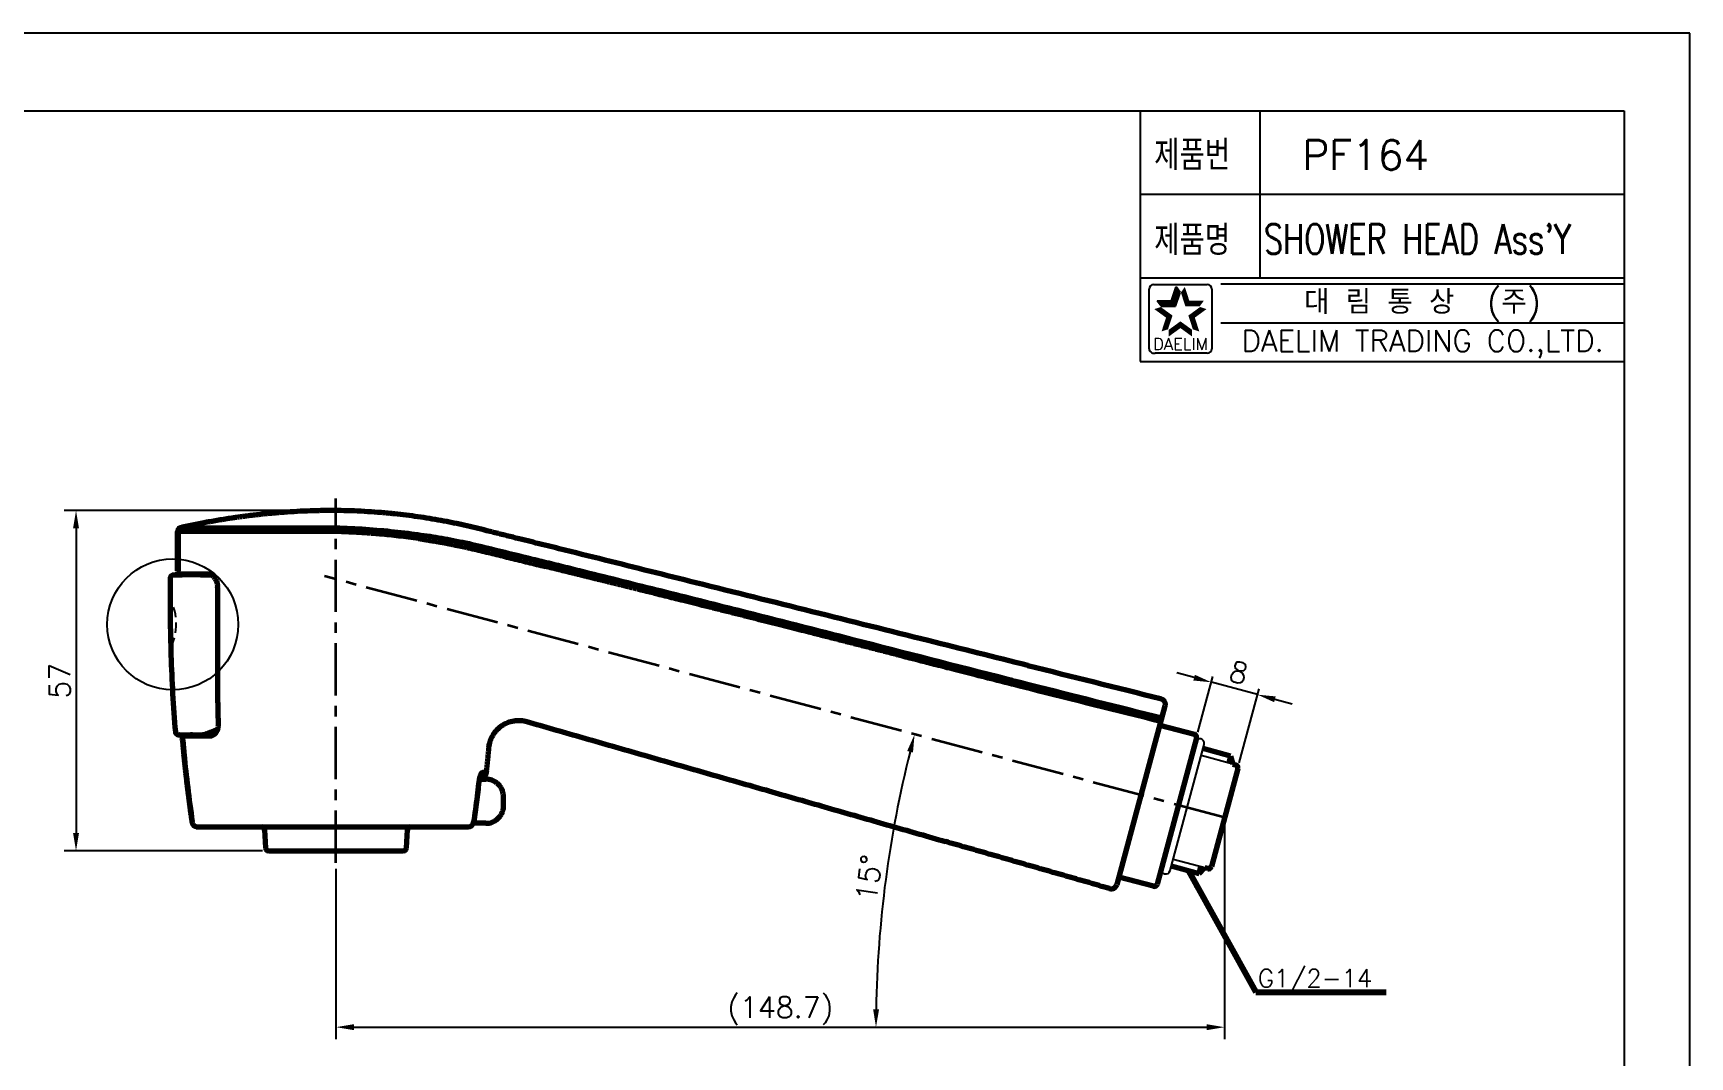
# Model space of a CAD drawing. Extents: x 20019 to 20439, y -1659 to -1362.
# Drawn here: x 20161.5 to 20438.9, y -1533.3 to -1361.9 of the extents above; entities that cross this region are included whole.
import ezdxf
from ezdxf.enums import TextEntityAlignment as Align

# ---------------------------------------------------------------- set-up
doc = ezdxf.new("R2010")
doc.units = 0
doc.header["$LTSCALE"] = 7
doc.header["$MEASUREMENT"] = 0
doc.linetypes.add('CENTER', pattern=[2, 1.25, -0.25, 0.25, -0.25])
doc.linetypes.add('HIDDEN', pattern=[0.375, 0.25, -0.125])
doc.layers.get('0').update_dxf_attribs({"color": 2, "linetype": 'CONTINUOUS'})
doc.layers.add('1', color=7, linetype='CONTINUOUS', true_color=0xffffff)
for name, color, linetype in [('D', 2, 'CONTINUOUS'), ('DIM', 2, 'CONTINUOUS'), ('DWG', 7, 'CONTINUOUS'), ('TXT', 4, 'CONTINUOUS')]:
    doc.layers.add(name, color=color, linetype=linetype)
doc.styles.add('GHS', font='romans', dxfattribs={"bigfont": 'ghs'})
doc.styles.add('ROMANS', font='romans')
doc.dimstyles.new('STANDARD$7', dxfattribs={"dimtxt": 3.5, "dimasz": 3, "dimexe": 1, "dimexo": 1, "dimgap": 1, "dimtad": 1, "dimdec": 4, "dimzin": 0, "dimdsep": 46, "dimtxsty": 'GHS', "dimcen": 1, "dimclrd": 256, "dimclre": 256, "dimclrt": 2, "dimadec": 4, "dimazin": 0, "dimtfac": 1, "dimtdec": 4, "dimtmove": 2, "dimatfit": 2, "dimfxl": 1, "dimtolj": 1, "dimtzin": 0, "dimlwd": -1, "dimlwe": -1, "dimarcsym": 0})

# ---------------------------------------------------------------- blocks, each defined once
blk = doc.blocks.new('BORDER')
for p, q in [((1, 1), (0, 1)), ((1, 0), (1, 1))]:
    blk.add_line(p, q)

msp = doc.modelspace()

# ---------------------------------------------------------------- linework, layer by layer
at = {"color": 7}
for p, q in [((20346.85, -1374.88), (20346.85, -1416.88)), ((20366.85, -1374.88), (20366.85, -1402.88)), ((20346.85, -1388.88), (20427.85, -1388.88)), ((20346.85, -1402.88), (20427.85, -1402.88)), ((20346.85, -1416.88), (20427.85, -1416.88))]:
    msp.add_line(p, q, dxfattribs=at)
at = {"color": 2, "linetype": 'Continuous'}
for p, q in [((20348.33, -1414.75), (20348.33, -1404.75)), ((20349.08, -1404), (20358.08, -1404)), ((20358.83, -1404.75), (20358.83, -1414.75)), ((20360.35, -1403.88), (20427.85, -1403.88)), ((20360.35, -1410.38), (20427.85, -1410.38)), ((20358.08, -1415.5), (20349.33, -1415.5))]:
    msp.add_line(p, q, dxfattribs=at)
at = {"color": 2}
for p, q in [((20352.09, -1406.7), (20352.84, -1404.39)), ((20352.76, -1407.61), (20353.51, -1405.31)), ((20353.51, -1405.31), (20352.84, -1404.39)), ((20349.67, -1406.7), (20352.09, -1406.7)), ((20350.33, -1407.61), (20349.67, -1406.7)), ((20350.33, -1407.61), (20352.76, -1407.61))]:
    msp.add_line(p, q, dxfattribs=at)
at = {"color": 2, "linetype": 'Continuous'}
for centre, radius, start, end in [((20349.08, -1404.75), 0.75, 90, 180), ((20358.08, -1404.75), 0.75, 0, 90), ((20349.2, -1414.62), 0.884, 188.1301, 278.1301), ((20358.08, -1414.75), 0.75, 270, 0)]:
    msp.add_arc(centre, radius, start, end, dxfattribs=at)
at = {"color": 2}
for points in [[(20352.09, -1406.7), (20352.76, -1407.61), (20352.84, -1404.39), (20353.51, -1405.31)], [(20354.32, -1404.39), (20353.65, -1405.31), (20355.07, -1406.7), (20354.4, -1407.61)], [(20351.17, -1409.53), (20352.25, -1409.18), (20349.21, -1408.1), (20350.29, -1407.75)], [(20349.67, -1406.7), (20350.33, -1407.61), (20352.09, -1406.7), (20352.76, -1407.61)], [(20355.07, -1406.7), (20354.4, -1407.61), (20357.49, -1406.7), (20356.83, -1407.61)], [(20357.95, -1408.1), (20356.87, -1407.75), (20355.99, -1409.53), (20354.91, -1409.18)], [(20350.42, -1411.84), (20351.5, -1411.49), (20351.17, -1409.53), (20352.25, -1409.18)], [(20353.58, -1411.28), (20353.58, -1410.15), (20351.62, -1412.7), (20351.62, -1411.57)], [(20355.54, -1412.7), (20355.54, -1411.57), (20353.58, -1411.28), (20353.58, -1410.15)], [(20355.99, -1409.53), (20354.91, -1409.18), (20356.74, -1411.84), (20355.66, -1411.49)]]:
    msp.add_solid(points, dxfattribs=at)
at = {"layer": '1', "color": 1, "linetype": 'CENTER', "lineweight": 35}
for p, q in [((20212.23, -1500.82), (20212.23, -1439.84)), ((20360.97, -1493.25), (20210.3, -1452.83))]:
    msp.add_line(p, q, dxfattribs=at)
at = {"layer": '1', "color": 7, "linetype": 'Continuous', "lineweight": 70}
for p, q in [((20189.58, -1452.58), (20190.87, -1452.58)), ((20190.87, -1452.59), (20190.87, -1452.58)), ((20350.11, -1477.76), (20355.91, -1479.31)), ((20356.26, -1479.92), (20349.69, -1504.41)), ((20361.98, -1482.96), (20357.34, -1481.71)), ((20361.98, -1482.96), (20361.67, -1484.12)), ((20361.98, -1482.96), (20362.34, -1484.3)), ((20363.17, -1485.04), (20358.77, -1501.46)), ((20362.34, -1484.3), (20362.82, -1484.43)), ((20236.27, -1486.82), (20237.34, -1486.82)), ((20240.28, -1491.22), (20240.28, -1489.82)), ((20237.34, -1494.22), (20235.25, -1494.22)), ((20189.49, -1494.82), (20189.98, -1494.82)), ((20200.26, -1495.29), (20200.42, -1498.34)), ((20224.05, -1498.34), (20224.21, -1495.29)), ((20200.92, -1498.82), (20223.55, -1498.82)), ((20356.69, -1502.66), (20352.05, -1501.42)), ((20356.69, -1502.66), (20357, -1501.5)), ((20356.69, -1502.66), (20357.67, -1501.68)), ((20358.16, -1501.81), (20357.67, -1501.68)), ((20349.08, -1504.76), (20343.29, -1503.21))]:
    msp.add_line(p, q, dxfattribs=at)
at = {"layer": '1', "color": 3, "linetype": 'Continuous', "lineweight": 35}
for p, q in [((20191.83, -1479.32), (20190.23, -1479.32)), ((20192.19, -1478.82), (20191.51, -1478.82))]:
    msp.add_line(p, q, dxfattribs=at)
at = {"layer": '1', "color": 7, "linetype": 'Continuous', "lineweight": 70}
for centre, radius, start, end in [((20186.23, -1451.92), 0.5, 180.0001, 270), ((20190.73, -1479.32), 0.5, 180, 217.7199), ((20355.78, -1479.79), 0.5, 344.9814, 74.9814), ((20362.69, -1484.91), 0.5, 344.9834, 74.9834), ((20234.34, -1493.82), 1, 270, 351.8007), ((20199.76, -1495.32), 0.5, 3, 90), ((20224.71, -1495.32), 0.5, 90, 177), ((20200.92, -1498.32), 0.5, 183, 270), ((20223.55, -1498.32), 0.5, 270, 357), ((20358.28, -1501.33), 0.5, 254.9794, 344.9795), ((20349.21, -1504.28), 0.5, 254.9814, 344.9814)]:
    msp.add_arc(centre, radius, start, end, dxfattribs=at)
at = {"layer": '1', "color": 3, "linetype": 'Continuous', "lineweight": 35}
msp.add_ellipse((20192.9, -1454.57), major_axis=(0.5, 0.008), ratio=0.016766, start_param=2.409149, end_param=3.162213, dxfattribs=at)
at = {"layer": '1', "color": 7, "linetype": 'Continuous', "lineweight": 70}
for centre, major_axis, ratio, start_param, end_param in [((20235.76, -1485.62), (0, -1), 0.972689, 0.750879, 1.461698), ((20235.2, -1487.12), (0.994, -0.114), 0.024145, 5.988174, 6.29185), ((20237.34, -1489.82), (0, -3), 0.978148, 2.468163, 3.141593), ((20234.34, -1493.82), (0, 1), 0.955239, 3.141593, 4.566727), ((20234.34, -1493.82), (0.99, -0.143), 0.0303, 5.985994, 6.282154), ((20237.34, -1491.22), (0, -3), 0.978148, 0, 0.72318)]:
    msp.add_ellipse(centre, major_axis=major_axis, ratio=ratio, start_param=start_param, end_param=end_param, dxfattribs=at)
for points, knots in [([(20222.03, -1442.39), (20221.84, -1442.37), (20221.65, -1442.35), (20221.28, -1442.31), (20221.09, -1442.3), (20220.53, -1442.24), (20220.16, -1442.21), (20219.04, -1442.12), (20218.29, -1442.07), (20216.79, -1441.98), (20216.04, -1441.94), (20214.54, -1441.88), (20213.79, -1441.86), (20212.3, -1441.84), (20211.55, -1441.84), (20210.42, -1441.84), (20210.05, -1441.85), (20209.3, -1441.86), (20208.92, -1441.87), (20207.8, -1441.9), (20207.05, -1441.93), (20205.55, -1442), (20204.8, -1442.05), (20203.68, -1442.13), (20203.3, -1442.16), (20202.55, -1442.21), (20202.18, -1442.25), (20201.43, -1442.31), (20201.06, -1442.35), (20200.31, -1442.42), (20199.93, -1442.46), (20199.19, -1442.54), (20198.81, -1442.58), (20198.07, -1442.67), (20197.7, -1442.71), (20197.14, -1442.78), (20196.95, -1442.81), (20196.58, -1442.86), (20196.39, -1442.88), (20196.02, -1442.93), (20195.83, -1442.96), (20195.46, -1443.01), (20195.27, -1443.04), (20194.72, -1443.12), (20194.35, -1443.18), (20193.6, -1443.29), (20193.23, -1443.35), (20192.49, -1443.47), (20192.12, -1443.54), (20191.38, -1443.67), (20191.01, -1443.73), (20189.9, -1443.94), (20189.16, -1444.08), (20187.69, -1444.38), (20186.96, -1444.54), (20186.22, -1444.71)], [0, 0, 0, 0, 0.015625, 0.015625, 0.03125, 0.03125, 0.0625, 0.0625, 0.125, 0.125, 0.1875, 0.1875, 0.25, 0.25, 0.3125, 0.3125, 0.34375, 0.34375, 0.375, 0.375, 0.4375, 0.4375, 0.5, 0.5, 0.53125, 0.53125, 0.5625, 0.5625, 0.59375, 0.59375, 0.625, 0.625, 0.65625, 0.65625, 0.6875, 0.6875, 0.703125, 0.703125, 0.71875, 0.71875, 0.734375, 0.734375, 0.75, 0.75, 0.78125, 0.78125, 0.8125, 0.8125, 0.84375, 0.84375, 0.875, 0.875, 0.9375, 0.9375, 1, 1, 1, 1]), ([(20186.22, -1444.71), (20186.19, -1444.71), (20186.15, -1444.72), (20186.09, -1444.75), (20186.06, -1444.77), (20186, -1444.8), (20185.97, -1444.83), (20185.92, -1444.87), (20185.89, -1444.9), (20185.86, -1444.94), (20185.85, -1444.95), (20185.83, -1444.98), (20185.82, -1445), (20185.8, -1445.03), (20185.8, -1445.05), (20185.78, -1445.08), (20185.78, -1445.09), (20185.76, -1445.14), (20185.75, -1445.18), (20185.74, -1445.23), (20185.74, -1445.25), (20185.73, -1445.28), (20185.73, -1445.3), (20185.73, -1445.32)], [0, 0, 0, 0, 0.125, 0.125, 0.25, 0.25, 0.375, 0.375, 0.5, 0.5, 0.5625, 0.5625, 0.625, 0.625, 0.6875, 0.6875, 0.75, 0.75, 0.875, 0.875, 0.9375, 0.9375, 1, 1, 1, 1]), ([(20186.22, -1444.71), (20186.22, -1444.71), (20186.55, -1444.71), (20187.51, -1444.71), (20189.4, -1444.71), (20191.27, -1444.71), (20195.94, -1444.71), (20198.74, -1444.7), (20203.35, -1444.71), (20204.94, -1444.71), (20208.21, -1444.71), (20209.88, -1444.7), (20214.9, -1444.79), (20218.26, -1445), (20222.94, -1445.48), (20224.45, -1445.66), (20226.58, -1445.96), (20227.26, -1446.05), (20228.59, -1446.26), (20229.24, -1446.37), (20230.53, -1446.6), (20231.19, -1446.71), (20232.54, -1446.98), (20233.22, -1447.12), (20235.32, -1447.56), (20236.76, -1447.91), (20240.2, -1448.75), (20243.25, -1449.5), (20247.43, -1450.52), (20250.6, -1451.3), (20252.74, -1451.83), (20255.95, -1452.64), (20258.11, -1453.16), (20262.4, -1454.24), (20264.55, -1454.78), (20268.85, -1455.84), (20271, -1456.38), (20277.45, -1458), (20281.74, -1459.09), (20290.33, -1461.27), (20294.62, -1462.36), (20307.49, -1465.67), (20316.07, -1467.89), (20325.35, -1470.24), (20326.03, -1470.42), (20326.72, -1470.59), (20327.26, -1470.73), (20327.81, -1470.87), (20328.35, -1471.01), (20335.71, -1472.87), (20343.07, -1474.72), (20350.44, -1476.56)], [0, 0, 0, 0, 0.027107, 0.054215, 0.054215, 0.108431, 0.108431, 0.162646, 0.162646, 0.189754, 0.189754, 0.216861, 0.216861, 0.271077, 0.271077, 0.298184, 0.298184, 0.311738, 0.311738, 0.325292, 0.325292, 0.338846, 0.338846, 0.3524, 0.3524, 0.379507, 0.379507, 0.415856, 0.433723, 0.451589, 0.469456, 0.469456, 0.505189, 0.505189, 0.540923, 0.540923, 0.576656, 0.576656, 0.648123, 0.648123, 0.719589, 0.719589, 0.862523, 0.862523, 0.87395, 0.87395, 0.87395, 0.883011, 0.883011, 0.883011, 1.005458, 1.005458, 1.005458, 1.005458]), ([(20237.48, -1445.21), (20236.2, -1444.89), (20234.93, -1444.58), (20233.33, -1444.22), (20233.01, -1444.15), (20232.37, -1444.01), (20232.05, -1443.95), (20231.09, -1443.75), (20230.45, -1443.63), (20229.16, -1443.39), (20228.52, -1443.28), (20227.23, -1443.07), (20226.58, -1442.97), (20224.63, -1442.69), (20223.33, -1442.53), (20222.03, -1442.39)], [0, 0, 0, 0, 0.25, 0.25, 0.3125, 0.3125, 0.375, 0.375, 0.5, 0.5, 0.625, 0.625, 0.75, 0.75, 1, 1, 1, 1]), ([(20226.05, -1446.54), (20225.49, -1446.46), (20224.93, -1446.38), (20223.83, -1446.24), (20223.29, -1446.17), (20222.22, -1446.04), (20221.69, -1445.98), (20220.67, -1445.88), (20220.17, -1445.83), (20219.68, -1445.78), (20219.68, -1445.78), (20219.68, -1445.78), (20219.68, -1445.78), (20219.67, -1445.78), (20219.67, -1445.78), (20219.66, -1445.78), (20219.65, -1445.78), (20219.61, -1445.78), (20219.55, -1445.77), (20219.42, -1445.76), (20219.17, -1445.74), (20218.95, -1445.72), (20218.51, -1445.68), (20218.22, -1445.66), (20217.34, -1445.6), (20216.76, -1445.56), (20215.6, -1445.49), (20215.03, -1445.46), (20213.89, -1445.41), (20213.32, -1445.39), (20212.76, -1445.37), (20212.76, -1445.37), (20212.76, -1445.37), (20212.76, -1445.37), (20212.75, -1445.37), (20212.73, -1445.37), (20212.7, -1445.37), (20212.64, -1445.36), (20212.51, -1445.36), (20212.4, -1445.36), (20212.26, -1445.35), (20212.18, -1445.35), (20212.04, -1445.35), (20211.97, -1445.35), (20211.6, -1445.34), (20211.31, -1445.33), (20210.43, -1445.32), (20209.85, -1445.32), (20209.26, -1445.32), (20209.26, -1445.32), (20209.25, -1445.32), (20209.25, -1445.32), (20209.24, -1445.32), (20209.23, -1445.32), (20209.2, -1445.32), (20209.13, -1445.32), (20209.01, -1445.32), (20208.76, -1445.32), (20208.26, -1445.32), (20207.83, -1445.32), (20206.96, -1445.32), (20206.38, -1445.32), (20205.8, -1445.32), (20205.8, -1445.32), (20205.8, -1445.32), (20205.8, -1445.32), (20205.8, -1445.32), (20205.8, -1445.32), (20205.8, -1445.32), (20205.8, -1445.32), (20205.8, -1445.32), (20205.8, -1445.32), (20205.8, -1445.32), (20205.8, -1445.32), (20205.8, -1445.32), (20205.79, -1445.32), (20205.78, -1445.32), (20205.76, -1445.32), (20205.73, -1445.32), (20205.69, -1445.32), (20205.57, -1445.32), (20205.45, -1445.32), (20205.16, -1445.32), (20204.98, -1445.32), (20204.55, -1445.32), (20204.31, -1445.32), (20203.76, -1445.32), (20203.45, -1445.32), (20202.78, -1445.32), (20202.41, -1445.32), (20201.61, -1445.32), (20201.19, -1445.32), (20200.28, -1445.32), (20199.8, -1445.32), (20199.29, -1445.32), (20199.29, -1445.32), (20199.29, -1445.32), (20199.29, -1445.32), (20199.29, -1445.32), (20199.29, -1445.32), (20199.29, -1445.32), (20199.29, -1445.32), (20199.29, -1445.32), (20199.28, -1445.32), (20199.27, -1445.32), (20199.24, -1445.32), (20199.21, -1445.32), (20199.1, -1445.32), (20199, -1445.32), (20198.73, -1445.32), (20198.56, -1445.32), (20198.17, -1445.32), (20197.94, -1445.32), (20197.43, -1445.32), (20197.14, -1445.32), (20196.52, -1445.32), (20196.19, -1445.32), (20195.47, -1445.32), (20195.08, -1445.32), (20194.28, -1445.32), (20193.86, -1445.32), (20193.22, -1445.32), (20193, -1445.32), (20192.56, -1445.32), (20192.34, -1445.32), (20191.89, -1445.32), (20191.67, -1445.32), (20191.22, -1445.32), (20191, -1445.32), (20190.56, -1445.32), (20190.34, -1445.32), (20189.9, -1445.32), (20189.69, -1445.32), (20189.26, -1445.32), (20189.06, -1445.32), (20188.65, -1445.32), (20188.46, -1445.32), (20188.08, -1445.32), (20187.9, -1445.32), (20187.55, -1445.32), (20187.39, -1445.32), (20187.08, -1445.32), (20186.93, -1445.32), (20186.66, -1445.32), (20186.54, -1445.32), (20186.32, -1445.32), (20186.22, -1445.32), (20186.04, -1445.32), (20185.97, -1445.32), (20185.85, -1445.32), (20185.81, -1445.32), (20185.75, -1445.32), (20185.73, -1445.32), (20185.73, -1445.32)], [0, 0, 0, 0, 0.049995, 0.049995, 0.099989, 0.099989, 0.149984, 0.149984, 0.199979, 0.199979, 0.200003, 0.200003, 0.200027, 0.200076, 0.200174, 0.200369, 0.20076, 0.201541, 0.203103, 0.206228, 0.212477, 0.224976, 0.224976, 0.249973, 0.249973, 0.299968, 0.299968, 0.349963, 0.349963, 0.399957, 0.399957, 0.400055, 0.400055, 0.400153, 0.400348, 0.400738, 0.40152, 0.403082, 0.406207, 0.412456, 0.412456, 0.418705, 0.418705, 0.424955, 0.424955, 0.449952, 0.449952, 0.499947, 0.499947, 0.500044, 0.500044, 0.500142, 0.500337, 0.500728, 0.501509, 0.503071, 0.506196, 0.512445, 0.524944, 0.549941, 0.549941, 0.599936, 0.599936, 0.599939, 0.599939, 0.599942, 0.599942, 0.599954, 0.599979, 0.600027, 0.600125, 0.60032, 0.600711, 0.601492, 0.603054, 0.606179, 0.612428, 0.624927, 0.624927, 0.649924, 0.649924, 0.699919, 0.699919, 0.749914, 0.749914, 0.799908, 0.799908, 0.849903, 0.849903, 0.899898, 0.899898, 0.949892, 0.949892, 0.999887, 0.999887, 0.99989, 0.99989, 0.999893, 0.999896, 0.999899, 0.999902, 0.999902, 0.999902, 0.999904, 0.999905, 0.999905, 0.999908, 0.999908, 0.999915, 0.999915, 0.999921, 0.999921, 0.999927, 0.999927, 0.999933, 0.999933, 0.999939, 0.999939, 0.999945, 0.999945, 0.999951, 0.999951, 0.999954, 0.999954, 0.999957, 0.999957, 0.99996, 0.99996, 0.999963, 0.999963, 0.999966, 0.999966, 0.999969, 0.999969, 0.999973, 0.999973, 0.999976, 0.999976, 0.999979, 0.999979, 0.999982, 0.999982, 0.999985, 0.999985, 0.999988, 0.999988, 0.999991, 0.999991, 0.999994, 0.999994, 0.999997, 0.999997, 1, 1, 1, 1]), ([(20185.8, -1445.32), (20185.8, -1446.23), (20185.8, -1448.25), (20185.8, -1450.45), (20185.8, -1451.74), (20185.8, -1451.92)], [0, 0, 0, 0, 0.413516, 0.919919, 1, 1, 1, 1]), ([(20226.05, -1446.54), (20226.48, -1446.6), (20227.02, -1446.68), (20227.54, -1446.77), (20227.75, -1446.8), (20227.85, -1446.82), (20228.16, -1446.87), (20228.57, -1446.93), (20229.07, -1447.02), (20229.37, -1447.07), (20229.57, -1447.11), (20229.67, -1447.13), (20230.17, -1447.22), (20230.77, -1447.33), (20231.38, -1447.44), (20231.79, -1447.52), (20231.99, -1447.57), (20232.61, -1447.69), (20233.04, -1447.78), (20233.57, -1447.89), (20233.67, -1447.91), (20233.89, -1447.96), (20234.21, -1448.03), (20234.97, -1448.2), (20236.06, -1448.46), (20236.95, -1448.67), (20237.85, -1448.89), (20238.31, -1449), (20239.68, -1449.33), (20240.6, -1449.56), (20242.48, -1450.02), (20243.43, -1450.26), (20245.35, -1450.73), (20246.32, -1450.96), (20247.29, -1451.2)], [0, 0, 0, 0, 0.0625, 0.078125, 0.078125, 0.09375, 0.09375, 0.125, 0.15625, 0.171875, 0.171875, 0.1875, 0.1875, 0.25, 0.28125, 0.28125, 0.3125, 0.3125, 0.375, 0.375, 0.390625, 0.390625, 0.40625, 0.4375, 0.5, 0.5625, 0.5625, 0.625, 0.625, 0.75, 0.75, 0.875, 0.875, 1, 1, 1, 1]), ([(20241.93, -1446.32), (20241.19, -1446.14), (20240.45, -1445.95), (20239.33, -1445.68), (20238.96, -1445.58), (20238.22, -1445.4), (20237.85, -1445.31), (20237.48, -1445.21)], [0, 0, 0, 0, 0.5, 0.5, 0.75, 0.75, 1, 1, 1, 1]), ([(20272.49, -1453.93), (20267.4, -1452.67), (20262.3, -1451.4), (20254.67, -1449.49), (20252.12, -1448.86), (20248.3, -1447.91), (20247.03, -1447.59), (20245.12, -1447.12), (20244.48, -1446.96), (20243.21, -1446.64), (20242.57, -1446.48), (20241.93, -1446.32)], [0, 0, 0, 0, 0.5, 0.5, 0.75, 0.75, 0.875, 0.875, 0.9375, 0.9375, 1, 1, 1, 1]), ([(20184.98, -1452.66), (20184.94, -1452.66), (20184.91, -1452.66), (20184.86, -1452.67), (20184.85, -1452.68), (20184.82, -1452.69), (20184.8, -1452.69), (20184.76, -1452.71), (20184.73, -1452.73), (20184.69, -1452.75), (20184.68, -1452.76), (20184.65, -1452.79), (20184.64, -1452.8), (20184.61, -1452.83), (20184.58, -1452.86), (20184.56, -1452.9), (20184.55, -1452.91), (20184.53, -1452.94), (20184.52, -1452.97), (20184.51, -1453), (20184.5, -1453.03), (20184.5, -1453.05), (20184.49, -1453.09), (20184.48, -1453.13), (20184.48, -1453.16)], [0, 0, 0, 0, 0.125, 0.125, 0.1875, 0.1875, 0.25, 0.25, 0.375, 0.375, 0.4375, 0.4375, 0.5, 0.5, 0.625, 0.625, 0.6875, 0.6875, 0.75, 0.8125, 0.8125, 0.875, 0.875, 1, 1, 1, 1]), ([(20186.23, -1452.42), (20186.23, -1452.42), (20186.26, -1452.42), (20186.36, -1452.42), (20186.5, -1452.42), (20186.74, -1452.42), (20186.96, -1452.42), (20187.04, -1452.42), (20187.21, -1452.42), (20187.3, -1452.42), (20187.44, -1452.42), (20187.49, -1452.42), (20187.59, -1452.42), (20187.75, -1452.42), (20187.92, -1452.42), (20188.28, -1452.42), (20188.54, -1452.42), (20188.96, -1452.42), (20189.11, -1452.42), (20189.34, -1452.42), (20189.41, -1452.42), (20189.57, -1452.42), (20189.65, -1452.42), (20190.06, -1452.42), (20190.41, -1452.42), (20190.78, -1452.42)], [0, 0, 0, 0, 0.125234, 0.125234, 0.2502, 0.375167, 0.375167, 0.43765, 0.43765, 0.500133, 0.500133, 0.531375, 0.531375, 0.562617, 0.6251, 0.6251, 0.750067, 0.750067, 0.81255, 0.81255, 0.843792, 0.843792, 0.875033, 0.875033, 1, 1, 1, 1]), ([(20189.58, -1452.6), (20189.58, -1452.6), (20189.58, -1452.6), (20189.58, -1452.6), (20189.58, -1452.6), (20189.58, -1452.6), (20189.58, -1452.6), (20189.59, -1452.6), (20189.59, -1452.6), (20189.59, -1452.6), (20189.59, -1452.6), (20189.59, -1452.6), (20189.59, -1452.6), (20189.59, -1452.6), (20189.59, -1452.6), (20189.59, -1452.6), (20189.59, -1452.6), (20189.59, -1452.6), (20189.6, -1452.6), (20189.6, -1452.6), (20189.6, -1452.6), (20189.6, -1452.6), (20189.6, -1452.6), (20189.6, -1452.6), (20189.61, -1452.6), (20189.61, -1452.6), (20189.61, -1452.6), (20189.61, -1452.6), (20189.61, -1452.6), (20189.62, -1452.6), (20189.62, -1452.6), (20189.62, -1452.6), (20189.62, -1452.6), (20189.63, -1452.6), (20189.63, -1452.6), (20189.63, -1452.6), (20189.64, -1452.6), (20189.64, -1452.6), (20189.64, -1452.6), (20189.65, -1452.6), (20189.65, -1452.6), (20189.65, -1452.6), (20189.66, -1452.6), (20189.66, -1452.6), (20189.66, -1452.6), (20189.67, -1452.6), (20189.67, -1452.6), (20189.68, -1452.6), (20189.68, -1452.6), (20189.69, -1452.6), (20189.69, -1452.6), (20189.7, -1452.6), (20189.7, -1452.6), (20189.71, -1452.6), (20189.71, -1452.6), (20189.72, -1452.6), (20189.72, -1452.6), (20189.73, -1452.6), (20189.73, -1452.6), (20189.74, -1452.6), (20189.74, -1452.6), (20189.75, -1452.6), (20189.76, -1452.6), (20189.76, -1452.6), (20189.77, -1452.6), (20189.78, -1452.6), (20189.78, -1452.6), (20189.79, -1452.6), (20189.8, -1452.6), (20189.8, -1452.6), (20189.81, -1452.6), (20189.82, -1452.6), (20189.83, -1452.6), (20189.83, -1452.6), (20189.84, -1452.6), (20189.85, -1452.6), (20189.86, -1452.6), (20189.87, -1452.6), (20189.88, -1452.6), (20189.88, -1452.6), (20189.89, -1452.6), (20189.9, -1452.6), (20189.91, -1452.6), (20189.92, -1452.6), (20189.93, -1452.6), (20189.94, -1452.6), (20189.95, -1452.6), (20189.96, -1452.6), (20189.97, -1452.6), (20189.98, -1452.6), (20189.99, -1452.6), (20190, -1452.6), (20190.01, -1452.6), (20190.02, -1452.6), (20190.03, -1452.6), (20190.04, -1452.6), (20190.06, -1452.6), (20190.07, -1452.6), (20190.08, -1452.6), (20190.09, -1452.6), (20190.1, -1452.6), (20190.11, -1452.6), (20190.13, -1452.6), (20190.14, -1452.6), (20190.15, -1452.6), (20190.16, -1452.6), (20190.18, -1452.6), (20190.19, -1452.6), (20190.2, -1452.6), (20190.22, -1452.6), (20190.23, -1452.6), (20190.24, -1452.6), (20190.26, -1452.6), (20190.27, -1452.6), (20190.29, -1452.6), (20190.3, -1452.6), (20190.31, -1452.6), (20190.33, -1452.6), (20190.34, -1452.6), (20190.36, -1452.6), (20190.37, -1452.6), (20190.39, -1452.6), (20190.4, -1452.6), (20190.42, -1452.6), (20190.44, -1452.6), (20190.45, -1452.6), (20190.47, -1452.6), (20190.48, -1452.6), (20190.5, -1452.6), (20190.52, -1452.6), (20190.53, -1452.6), (20190.55, -1452.6), (20190.57, -1452.6), (20190.58, -1452.59), (20190.6, -1452.59), (20190.62, -1452.59), (20190.64, -1452.59), (20190.65, -1452.59), (20190.67, -1452.59), (20190.69, -1452.59), (20190.71, -1452.59), (20190.73, -1452.59), (20190.75, -1452.59), (20190.76, -1452.59), (20190.78, -1452.59), (20190.8, -1452.59), (20190.82, -1452.59), (20190.84, -1452.59), (20190.86, -1452.59), (20190.88, -1452.59), (20190.9, -1452.59), (20190.92, -1452.59), (20190.94, -1452.59), (20190.96, -1452.59), (20190.98, -1452.59), (20191, -1452.59), (20191.02, -1452.59), (20191.04, -1452.58), (20191.06, -1452.58), (20191.08, -1452.58), (20191.1, -1452.58), (20191.12, -1452.58), (20191.14, -1452.58), (20191.17, -1452.58), (20191.19, -1452.58), (20191.21, -1452.58), (20191.23, -1452.58), (20191.25, -1452.58), (20191.27, -1452.58), (20191.29, -1452.58), (20191.3, -1452.58), (20191.3, -1452.58)], [0, 0, 0, 0, 0.004138, 0.008298, 0.01248, 0.016683, 0.020907, 0.025153, 0.029421, 0.03371, 0.03802, 0.042353, 0.046706, 0.051081, 0.055478, 0.059897, 0.064336, 0.068798, 0.073281, 0.077785, 0.082312, 0.086859, 0.091429, 0.09602, 0.100632, 0.105266, 0.109922, 0.1146, 0.119298, 0.124019, 0.128761, 0.133525, 0.138311, 0.143118, 0.147947, 0.152797, 0.157669, 0.162563, 0.167478, 0.172415, 0.177374, 0.182354, 0.187356, 0.19238, 0.197425, 0.202492, 0.207581, 0.212691, 0.217823, 0.222977, 0.228152, 0.23335, 0.238568, 0.243809, 0.249071, 0.254355, 0.259661, 0.264988, 0.270337, 0.275708, 0.281101, 0.286515, 0.291951, 0.297409, 0.302888, 0.308389, 0.313912, 0.319457, 0.325023, 0.330612, 0.336221, 0.341853, 0.347506, 0.353182, 0.358879, 0.364597, 0.370338, 0.3761, 0.381884, 0.38769, 0.393517, 0.399366, 0.405237, 0.41113, 0.417045, 0.422981, 0.428939, 0.434919, 0.440921, 0.446944, 0.45299, 0.459057, 0.465146, 0.471256, 0.477389, 0.483543, 0.489719, 0.495917, 0.502137, 0.508378, 0.514642, 0.520927, 0.527234, 0.533562, 0.539913, 0.546285, 0.552679, 0.559095, 0.565533, 0.571993, 0.578474, 0.584978, 0.591503, 0.59805, 0.604618, 0.611209, 0.617822, 0.624456, 0.631112, 0.63779, 0.64449, 0.651211, 0.657955, 0.66472, 0.671507, 0.678316, 0.685147, 0.692, 0.698874, 0.705771, 0.712689, 0.719629, 0.726591, 0.733575, 0.74058, 0.747608, 0.754657, 0.761729, 0.768822, 0.775937, 0.783073, 0.790232, 0.797413, 0.804615, 0.811839, 0.819086, 0.826354, 0.833644, 0.840955, 0.848289, 0.855645, 0.863022, 0.870421, 0.877842, 0.885285, 0.89275, 0.900237, 0.907746, 0.915276, 0.922829, 0.930403, 0.937999, 0.945618, 0.953258, 0.960919, 0.968603, 0.976309, 0.984036, 0.991786, 0.999557, 1, 1, 1, 1]), ([(20189.58, -1452.59), (20189.65, -1452.59), (20189.79, -1452.59), (20189.99, -1452.59), (20190.12, -1452.59), (20190.21, -1452.59), (20190.25, -1452.59), (20190.31, -1452.59), (20190.34, -1452.59), (20190.37, -1452.59)], [0, 0, 0, 0, 0.25, 0.5, 0.75, 0.75, 0.875, 0.875, 1, 1, 1, 1]), ([(20190.37, -1452.59), (20190.41, -1452.59), (20190.48, -1452.59), (20190.55, -1452.59), (20190.59, -1452.59), (20190.61, -1452.59), (20190.64, -1452.59), (20190.65, -1452.59), (20190.69, -1452.59), (20190.74, -1452.59), (20190.78, -1452.59), (20190.8, -1452.59), (20190.81, -1452.59), (20190.82, -1452.59), (20190.83, -1452.59), (20190.85, -1452.59), (20190.85, -1452.59), (20190.87, -1452.59), (20190.87, -1452.59), (20190.87, -1452.59)], [0, 0, 0, 0, 0.125, 0.25, 0.25, 0.3125, 0.3125, 0.375, 0.375, 0.5, 0.625, 0.625, 0.6875, 0.6875, 0.75, 0.75, 0.875, 0.875, 1, 1, 1, 1]), ([(20190.79, -1452.43), (20190.83, -1452.42), (20190.95, -1452.43), (20191.18, -1452.5), (20191.46, -1452.66), (20191.73, -1452.9), (20191.96, -1453.18), (20192.14, -1453.49), (20192.28, -1453.83), (20192.37, -1454.19), (20192.41, -1454.45), (20192.4, -1454.58), (20192.4, -1454.58)], [0, 0, 0, 0, 0.085294, 0.220453, 0.363239, 0.499736, 0.614355, 0.72056, 0.816146, 0.905759, 0.999685, 1, 1, 1, 1]), ([(20350.28, -1477.15), (20342.97, -1475.33), (20335.66, -1473.5), (20328.36, -1471.66), (20327.72, -1471.49), (20327.09, -1471.33), (20326.45, -1471.17), (20325.46, -1470.92), (20323.09, -1470.32), (20319.52, -1469.41), (20315.93, -1468.5), (20312.9, -1467.72), (20310.42, -1467.08), (20308.49, -1466.59), (20307.12, -1466.24), (20305.68, -1465.86), (20303.98, -1465.43), (20301.85, -1464.88), (20299.74, -1464.34), (20297.64, -1463.8), (20295.55, -1463.27), (20293.47, -1462.74), (20291.55, -1462.25), (20289.76, -1461.79), (20288.07, -1461.36), (20286.32, -1460.92), (20284.51, -1460.46), (20282.64, -1459.99), (20280.71, -1459.5), (20278.72, -1459), (20276.66, -1458.49), (20274.62, -1457.98), (20272.67, -1457.49), (20270.88, -1457.04), (20269.25, -1456.63), (20267.78, -1456.27), (20266.47, -1455.94), (20265.32, -1455.66), (20264.33, -1455.41), (20263.51, -1455.21), (20262.85, -1455.04), (20262.35, -1454.92), (20262.01, -1454.83), (20261.78, -1454.78), (20261.61, -1454.74), (20261.44, -1454.69), (20261.28, -1454.65), (20261.11, -1454.61), (20260.94, -1454.57), (20260.77, -1454.53), (20260.61, -1454.48), (20260.44, -1454.44), (20260.28, -1454.4), (20260.11, -1454.36), (20259.95, -1454.32), (20259.78, -1454.28), (20259.62, -1454.24), (20259.46, -1454.2), (20259.3, -1454.16), (20259.14, -1454.12), (20258.98, -1454.08), (20258.82, -1454.04), (20258.66, -1454), (20258.5, -1453.96), (20258.34, -1453.92), (20258.19, -1453.88), (20258.03, -1453.85), (20257.87, -1453.81), (20257.72, -1453.77), (20257.57, -1453.73), (20257.41, -1453.69), (20257.26, -1453.65), (20257.11, -1453.62), (20256.95, -1453.58), (20256.8, -1453.54), (20256.65, -1453.5), (20256.5, -1453.47), (20256.35, -1453.43), (20256.2, -1453.39), (20256.06, -1453.36), (20255.91, -1453.32), (20255.76, -1453.28), (20255.62, -1453.25), (20255.47, -1453.21), (20255.32, -1453.18), (20255.18, -1453.14), (20255.04, -1453.1), (20254.89, -1453.07), (20254.75, -1453.03), (20254.61, -1453), (20254.47, -1452.96), (20254.33, -1452.93), (20254.19, -1452.9), (20254.05, -1452.86), (20253.91, -1452.83), (20253.77, -1452.79), (20253.64, -1452.76), (20253.5, -1452.72), (20253.36, -1452.69), (20253.23, -1452.66), (20253.09, -1452.62), (20252.96, -1452.59), (20252.82, -1452.56), (20252.69, -1452.53), (20252.56, -1452.49), (20252.43, -1452.46), (20252.3, -1452.43), (20252.17, -1452.4), (20252.04, -1452.36), (20251.91, -1452.33), (20251.78, -1452.3), (20251.65, -1452.27), (20251.53, -1452.24), (20251.4, -1452.21), (20251.27, -1452.18), (20251.15, -1452.15), (20251.02, -1452.11), (20250.9, -1452.08), (20250.78, -1452.05), (20250.66, -1452.02), (20250.53, -1451.99), (20250.41, -1451.96), (20250.29, -1451.93), (20250.17, -1451.91), (20250.05, -1451.88), (20249.94, -1451.85), (20249.82, -1451.82), (20249.7, -1451.79), (20249.58, -1451.76), (20249.47, -1451.73), (20249.35, -1451.7), (20249.24, -1451.68), (20249.13, -1451.65), (20249.01, -1451.62), (20248.9, -1451.59), (20248.79, -1451.57), (20248.68, -1451.54), (20248.57, -1451.51), (20248.46, -1451.49), (20248.35, -1451.46), (20248.24, -1451.43), (20248.13, -1451.41), (20248.02, -1451.38), (20247.92, -1451.35), (20247.81, -1451.33), (20247.71, -1451.3), (20247.6, -1451.28), (20247.5, -1451.25), (20247.4, -1451.23), (20247.33, -1451.21), (20247.29, -1451.2)], [-0.009644, -0.009644, -0.009644, -0.009644, 0.204973, 0.204973, 0.204973, 0.223719, 0.223719, 0.223719, 0.252778, 0.293412, 0.32861, 0.358372, 0.382698, 0.401588, 0.415042, 0.42306, 0.444067, 0.46494, 0.485679, 0.506283, 0.526754, 0.547091, 0.567296, 0.583272, 0.599836, 0.616987, 0.634725, 0.65305, 0.671961, 0.691456, 0.711531, 0.732258, 0.751387, 0.768931, 0.784896, 0.799288, 0.812106, 0.823345, 0.833001, 0.841072, 0.847557, 0.852454, 0.855765, 0.857435, 0.859099, 0.860757, 0.862409, 0.864055, 0.865695, 0.867329, 0.868957, 0.870578, 0.872194, 0.873803, 0.875407, 0.877004, 0.878595, 0.88018, 0.881759, 0.883332, 0.884898, 0.886459, 0.888013, 0.889561, 0.891103, 0.892639, 0.894169, 0.895692, 0.89721, 0.898721, 0.900226, 0.901725, 0.903217, 0.904704, 0.906184, 0.907659, 0.909127, 0.910589, 0.912045, 0.913494, 0.914938, 0.916376, 0.917807, 0.919232, 0.920652, 0.922065, 0.923472, 0.924873, 0.926268, 0.927657, 0.929041, 0.930418, 0.931789, 0.933154, 0.934513, 0.935867, 0.937214, 0.938555, 0.939891, 0.94122, 0.942544, 0.943861, 0.945173, 0.946478, 0.947778, 0.949071, 0.950359, 0.951641, 0.952916, 0.954186, 0.955449, 0.956707, 0.957958, 0.959204, 0.960443, 0.961677, 0.962904, 0.964125, 0.965341, 0.96655, 0.967753, 0.96895, 0.970142, 0.971327, 0.972506, 0.973678, 0.974845, 0.976006, 0.977161, 0.978309, 0.979452, 0.980588, 0.981719, 0.982843, 0.983961, 0.985073, 0.986179, 0.987279, 0.988372, 0.98946, 0.990542, 0.991617, 0.992686, 0.993749, 0.994807, 0.995857, 0.996902, 0.997941, 0.998974, 1, 1, 1, 1]), ([(20184.48, -1453.16), (20184.48, -1454.23), (20184.48, -1455.84), (20184.48, -1457.46), (20184.48, -1458.26), (20184.48, -1458.53), (20184.48, -1459.07), (20184.49, -1461.49), (20184.54, -1463.9), (20184.74, -1470.35), (20184.99, -1474.64), (20185.35, -1478.92)], [0, 0, 0, 0, 0.125, 0.1875, 0.1875, 0.21875, 0.21875, 0.25, 0.5, 0.5, 1, 1, 1, 1]), ([(20192.37, -1454.58), (20192.38, -1455.46), (20192.4, -1457.73), (20192.39, -1461.47), (20192.37, -1465.7), (20192.38, -1470.01), (20192.42, -1473.96), (20192.48, -1476.53), (20192.51, -1477.65)], [0, 0, 0, 0, 0.114956, 0.293713, 0.486431, 0.665037, 0.853683, 1, 1, 1, 1]), ([(20328.03, -1467.78), (20322.48, -1466.39), (20316.93, -1465.01), (20304.89, -1462.01), (20298.41, -1460.39), (20285.45, -1457.16), (20278.97, -1455.55), (20272.49, -1453.93)], [0.285728, 0.285728, 0.285728, 0.285728, 0.5, 0.5, 0.75, 0.75, 1, 1, 1, 1]), ([(20350.25, -1473.32), (20350.32, -1473.33), (20350.38, -1473.36), (20350.47, -1473.4), (20350.5, -1473.41), (20350.55, -1473.45), (20350.61, -1473.48), (20350.67, -1473.53), (20350.71, -1473.57), (20350.73, -1473.59), (20350.74, -1473.6), (20350.8, -1473.67), (20350.83, -1473.72), (20350.88, -1473.8), (20350.9, -1473.83), (20350.92, -1473.87), (20350.93, -1473.89), (20350.94, -1473.92), (20350.95, -1473.94), (20350.97, -1474.01), (20350.99, -1474.08), (20351, -1474.16), (20351, -1474.17), (20351.01, -1474.21), (20351.01, -1474.22), (20351.01, -1474.27), (20351.01, -1474.3), (20351.01, -1474.4), (20351, -1474.47), (20350.98, -1474.53)], [0, 0, 0, 0, 0.125, 0.125, 0.1875, 0.1875, 0.25, 0.3125, 0.34375, 0.34375, 0.375, 0.375, 0.5, 0.5, 0.5625, 0.5625, 0.59375, 0.59375, 0.625, 0.625, 0.75, 0.75, 0.78125, 0.78125, 0.8125, 0.8125, 0.875, 0.875, 1, 1, 1, 1]), ([(20192.5, -1477.65), (20192.5, -1477.68), (20192.51, -1477.84), (20192.48, -1478.12), (20192.4, -1478.46), (20192.28, -1478.78), (20192.11, -1479.06), (20191.91, -1479.29), (20191.69, -1479.47), (20191.46, -1479.58), (20191.3, -1479.62), (20191.22, -1479.61), (20191.21, -1479.61)], [0, 0, 0, 0, 0.023594, 0.120021, 0.218453, 0.32078, 0.431524, 0.552751, 0.682638, 0.821442, 0.968748, 1, 1, 1, 1]), ([(20237.84, -1481.49), (20237.88, -1481.12), (20238.03, -1480.42), (20238.49, -1479.41), (20239.15, -1478.54), (20240, -1477.82), (20240.97, -1477.3), (20242.03, -1477.01), (20243.13, -1476.95), (20243.84, -1477.08), (20244.2, -1477.18)], [0, 0, 0, 0, 0.125978, 0.251351, 0.376169, 0.500616, 0.624908, 0.749454, 0.874476, 1, 1, 1, 1]), ([(20185.35, -1478.92), (20185.35, -1478.95), (20185.36, -1478.99), (20185.37, -1479.03), (20185.38, -1479.04), (20185.39, -1479.07), (20185.39, -1479.09), (20185.42, -1479.13), (20185.43, -1479.16), (20185.46, -1479.19), (20185.47, -1479.21), (20185.49, -1479.23), (20185.5, -1479.24), (20185.54, -1479.27), (20185.56, -1479.29), (20185.6, -1479.32), (20185.62, -1479.32), (20185.64, -1479.34), (20185.66, -1479.34), (20185.7, -1479.36), (20185.73, -1479.37), (20185.78, -1479.38), (20185.79, -1479.38), (20185.82, -1479.38), (20185.84, -1479.38), (20185.86, -1479.38)], [0, 0, 0, 0, 0.125, 0.125, 0.1875, 0.1875, 0.25, 0.25, 0.375, 0.375, 0.4375, 0.4375, 0.5, 0.5, 0.625, 0.625, 0.6875, 0.6875, 0.75, 0.75, 0.875, 0.875, 0.9375, 0.9375, 1, 1, 1, 1]), ([(20185.82, -1479.38), (20185.82, -1479.38), (20185.83, -1479.38), (20185.83, -1479.38), (20185.84, -1479.38), (20185.85, -1479.38), (20185.87, -1479.38), (20185.94, -1479.38), (20186.12, -1479.38), (20186.39, -1479.38), (20186.75, -1479.38), (20187.2, -1479.38), (20187.74, -1479.37), (20188.35, -1479.37), (20189.05, -1479.38), (20189.57, -1479.39), (20189.87, -1479.39), (20189.9, -1479.39)], [0, 0, 0, 0, 0.000718, 0.002773, 0.006835, 0.018783, 0.048633, 0.149842, 0.257151, 0.363159, 0.469083, 0.57491, 0.680546, 0.785736, 0.888212, 0.9907, 1, 1, 1, 1]), ([(20185.86, -1479.38), (20185.88, -1479.38), (20185.91, -1479.38), (20185.95, -1479.37), (20185.97, -1479.37), (20185.99, -1479.36), (20186.01, -1479.36), (20186.02, -1479.35)], [0, 0, 0, 0, 0.5, 0.5, 0.75, 0.75, 1, 1, 1, 1]), ([(20186.51, -1480.16), (20186.51, -1480.12), (20186.51, -1480.09), (20186.52, -1480.02), (20186.52, -1479.99), (20186.55, -1479.92), (20186.56, -1479.89), (20186.6, -1479.83), (20186.62, -1479.8), (20186.66, -1479.75), (20186.69, -1479.73), (20186.75, -1479.69), (20186.78, -1479.67), (20186.84, -1479.65), (20186.87, -1479.63), (20186.94, -1479.62), (20186.97, -1479.62), (20187.01, -1479.62)], [0, 0, 0, 0, 0.125, 0.125, 0.25, 0.25, 0.375, 0.375, 0.5, 0.5, 0.625, 0.625, 0.75, 0.75, 0.875, 0.875, 1, 1, 1, 1]), ([(20186.6, -1480.16), (20186.66, -1481.02), (20186.88, -1483.72), (20187.4, -1488.32), (20187.89, -1492.05), (20188.17, -1493.96)], [0, 0, 0, 0, 0.186817, 0.58328, 1, 1, 1, 1]), ([(20191.21, -1479.62), (20190.86, -1479.62), (20190.54, -1479.62), (20189.94, -1479.62), (20189.38, -1479.62), (20188.9, -1479.62), (20188.46, -1479.62), (20188.27, -1479.62), (20188, -1479.62), (20187.91, -1479.62), (20187.8, -1479.62), (20187.76, -1479.62), (20187.69, -1479.62), (20187.65, -1479.62), (20187.48, -1479.62), (20187.26, -1479.62), (20187.12, -1479.62), (20187.03, -1479.62), (20187.01, -1479.62), (20187.01, -1479.62)], [0, 0, 0, 0, 0.125026, 0.125026, 0.250052, 0.375079, 0.375079, 0.500105, 0.500105, 0.562618, 0.562618, 0.593874, 0.593874, 0.625131, 0.625131, 0.750157, 0.875183, 0.875183, 1, 1, 1, 1]), ([(20236.73, -1485.73), (20236.71, -1485.73), (20236.68, -1485.74), (20236.65, -1485.76), (20236.64, -1485.76), (20236.63, -1485.78), (20236.62, -1485.78), (20236.6, -1485.8), (20236.57, -1485.84), (20236.55, -1485.88), (20236.53, -1485.91), (20236.52, -1485.92), (20236.5, -1485.95), (20236.5, -1485.96), (20236.46, -1486.03), (20236.43, -1486.09), (20236.39, -1486.19), (20236.38, -1486.23), (20236.36, -1486.29), (20236.35, -1486.31), (20236.34, -1486.35), (20236.33, -1486.37), (20236.3, -1486.47), (20236.28, -1486.56), (20236.25, -1486.67), (20236.24, -1486.69), (20236.23, -1486.74), (20236.23, -1486.77), (20236.21, -1486.84), (20236.21, -1486.89), (20236.18, -1487.03), (20236.17, -1487.13), (20236.15, -1487.23)], [0, 0, 0, 0, 0.125, 0.125, 0.15625, 0.15625, 0.1875, 0.1875, 0.25, 0.3125, 0.3125, 0.34375, 0.34375, 0.375, 0.375, 0.5, 0.5, 0.5625, 0.5625, 0.59375, 0.59375, 0.625, 0.625, 0.75, 0.75, 0.78125, 0.78125, 0.8125, 0.8125, 0.875, 0.875, 1, 1, 1, 1]), ([(20236.2, -1487.23), (20236.21, -1487.15), (20236.23, -1486.98), (20236.28, -1486.72), (20236.35, -1486.51), (20236.4, -1486.37), (20236.43, -1486.31), (20236.43, -1486.31), (20236.43, -1486.31)], [0, 0, 0, 0, 0.173103, 0.401168, 0.603032, 0.791889, 0.945428, 1, 1, 1, 1]), ([(20236.42, -1486.62), (20236.49, -1486.62), (20236.55, -1486.61), (20236.67, -1486.59), (20236.73, -1486.57), (20236.84, -1486.53), (20236.89, -1486.5), (20237, -1486.44), (20237.05, -1486.4), (20237.14, -1486.32), (20237.18, -1486.28), (20237.25, -1486.18), (20237.29, -1486.13), (20237.34, -1486.02), (20237.36, -1485.96), (20237.4, -1485.85), (20237.41, -1485.79), (20237.42, -1485.73)], [0, 0, 0, 0, 0.125, 0.125, 0.25, 0.25, 0.375, 0.375, 0.5, 0.5, 0.625, 0.625, 0.75, 0.75, 0.875, 0.875, 1, 1, 1, 1]), ([(20236.15, -1487.23), (20236.02, -1488.36), (20235.89, -1489.48), (20235.67, -1491.16), (20235.59, -1491.72), (20235.44, -1492.84), (20235.36, -1493.4), (20235.28, -1493.96)], [0, 0, 0, 0, 0.5, 0.5, 0.75, 0.75, 1, 1, 1, 1]), ([(20235.33, -1493.96), (20235.35, -1493.82), (20235.58, -1492.22), (20235.88, -1489.98), (20236.12, -1487.87), (20236.19, -1487.23)], [0, 0, 0, 0, 0.060938, 0.717259, 1, 1, 1, 1]), ([(20236.36, -1486.62), (20236.37, -1486.62), (20236.41, -1486.62), (20236.42, -1486.62), (20236.42, -1486.62)], [0, 0, 0, 0, 0.225631, 1, 1, 1, 1]), ([(20240.28, -1489.82), (20240.28, -1489.72), (20240.27, -1489.44), (20240.19, -1489), (20240, -1488.5), (20239.73, -1488.05), (20239.45, -1487.71), (20239.25, -1487.54), (20239.17, -1487.48)], [0, 0, 0, 0, 0.112027, 0.308262, 0.504678, 0.701053, 0.897334, 1, 1, 1, 1]), ([(20239.29, -1493.45), (20239.35, -1493.41), (20239.53, -1493.24), (20239.79, -1492.9), (20240.05, -1492.44), (20240.21, -1491.94), (20240.28, -1491.53), (20240.28, -1491.28), (20240.28, -1491.22)], [0, 0, 0, 0, 0.091055, 0.29824, 0.505602, 0.713143, 0.920844, 1, 1, 1, 1]), ([(20188.11, -1493.96), (20188.12, -1494.02), (20188.13, -1494.08), (20188.17, -1494.19), (20188.19, -1494.25), (20188.25, -1494.35), (20188.28, -1494.4), (20188.36, -1494.49), (20188.4, -1494.53), (20188.49, -1494.61), (20188.54, -1494.65), (20188.64, -1494.71), (20188.69, -1494.73), (20188.8, -1494.77), (20188.86, -1494.79), (20188.98, -1494.81), (20189.04, -1494.82), (20189.1, -1494.82)], [0, 0, 0, 0, 0.125, 0.125, 0.25, 0.25, 0.375, 0.375, 0.5, 0.5, 0.625, 0.625, 0.75, 0.75, 0.875, 0.875, 1, 1, 1, 1]), ([(20189.19, -1494.82), (20189.27, -1494.82), (20189.38, -1494.82), (20189.69, -1494.82), (20189.89, -1494.82), (20190.13, -1494.82)], [0, 0, 0, 0, 0.5, 0.5, 1, 1, 1, 1]), ([(20190.13, -1494.82), (20190.34, -1494.82), (20191.61, -1494.82), (20195.45, -1494.82), (20203.15, -1494.82), (20212.23, -1494.82), (20221.32, -1494.82), (20227.06, -1494.82), (20229.58, -1494.82), (20230.03, -1494.82)], [0, 0, 0, 0, 0.043346, 0.226115, 0.408885, 0.591654, 0.774423, 0.957193, 1, 1, 1, 1])]:
    msp.add_open_spline(points, degree=3, knots=knots, dxfattribs=at)
for points, degree in [([(20185.73, -1451.92), (20185.73, -1449.72), (20185.73, -1447.52), (20185.73, -1445.32)], 3), ([(20189.58, -1452.58), (20184.98, -1452.66)], 1), ([(20185.73, -1450.78), (20185.74, -1451.92)], 1), ([(20189.58, -1452.59), (20189.58, -1452.6)], 1), ([(20328.03, -1467.78), (20335.44, -1469.62), (20342.85, -1471.47), (20350.25, -1473.32)], 3), ([(20244.19, -1477.18), (20314.27, -1497.27)], 1), ([(20189.89, -1479.35), (20190.1, -1479.37), (20190.28, -1479.29)], 2), ([(20190.27, -1479.29), (20191.33, -1478.89), (20192.38, -1478.49)], 2), ([(20237.84, -1481.53), (20237.85, -1481.35), (20237.88, -1481.17), (20237.92, -1480.98)], 3), ([(20230.03, -1494.82), (20230.3, -1494.82), (20230.82, -1494.82), (20231.54, -1494.82), (20232.21, -1494.82), (20232.62, -1494.82), (20232.82, -1494.82)], 3), ([(20232.82, -1494.82), (20233.12, -1494.82), (20233.68, -1494.82), (20234.14, -1494.82), (20234.34, -1494.82)], 3), ([(20341.71, -1505.14), (20314.27, -1497.27)], 1)]:
    msp.add_open_spline(points, degree=degree, dxfattribs=at)
at = {"layer": '1', "color": 3, "linetype": 'Continuous', "lineweight": 35}
for points, knots in [([(20189.55, -1452.66), (20189.18, -1452.66), (20188.48, -1452.66), (20187.87, -1452.66), (20187.51, -1452.66), (20187.44, -1452.66), (20187.34, -1452.66), (20187.3, -1452.66), (20187.24, -1452.66), (20187.2, -1452.66), (20187.04, -1452.66), (20186.91, -1452.66), (20186.55, -1452.66), (20186.34, -1452.66), (20185.95, -1452.66), (20185.79, -1452.66), (20185.49, -1452.66), (20185.37, -1452.66), (20185.23, -1452.66), (20185.16, -1452.66), (20185.11, -1452.66), (20185.09, -1452.66), (20185.08, -1452.66), (20185.06, -1452.66), (20185.06, -1452.66), (20185.03, -1452.66), (20185, -1452.66), (20184.98, -1452.66), (20184.98, -1452.66), (20184.98, -1452.66), (20184.98, -1452.66)], [0, 0, 0, 0, 0.125, 0.25, 0.25, 0.28125, 0.28125, 0.296875, 0.296875, 0.3125, 0.3125, 0.375, 0.375, 0.5, 0.5, 0.625, 0.625, 0.75, 0.75, 0.8125, 0.84375, 0.84375, 0.859375, 0.859375, 0.875, 0.875, 0.9375, 0.96875, 0.96875, 1, 1, 1, 1]), ([(20190.78, -1452.42), (20190.89, -1452.42), (20191, -1452.43), (20191.14, -1452.46), (20191.16, -1452.46), (20191.19, -1452.47)], [0, 0, 0, 0, 0.816077, 0.816077, 1, 1, 1, 1])]:
    msp.add_open_spline(points, degree=3, knots=knots, dxfattribs=at)
msp.add_open_spline([(20191.37, -1452.62), (20190.77, -1452.63), (20190.16, -1452.65), (20189.55, -1452.66)], degree=3, dxfattribs=at)
at = {"layer": '1', "color": 7, "linetype": 'Continuous', "lineweight": 70}
msp.add_rational_spline([(20186.51, -1480.16), (20186.99, -1485.81), (20187.92, -1492.69), (20188.11, -1493.96)], [0.99890972397, 0.999107626355, 1.00014670454, 1.00034153092], degree=2, knots=[0, 0, 0, 0.815343, 1, 1, 1], dxfattribs=at)
for points, weights in [([(20237.42, -1485.73), (20237.65, -1483.63), (20237.84, -1481.53)], [0.999263103297, 0.999070455363, 0.998967519309]), ([(20237.42, -1485.73), (20237.42, -1485.73), (20236.73, -1485.73)], [0.999263104235, 0.952825062447, 0.92112332637])]:
    msp.add_rational_spline(points, weights, degree=2, dxfattribs=at)
at = {"layer": 'D'}
for p, q in [((20211.23, -1441.84), (20166.72, -1441.84)), ((20168.72, -1444.84), (20168.72, -1495.82)), ((20362.34, -1484.3), (20357.03, -1482.87)), ((20360.97, -1494.25), (20360.97, -1530.36)), ((20199.92, -1498.82), (20166.72, -1498.82)), ((20357.67, -1501.68), (20352.36, -1500.26)), ((20212.23, -1501.82), (20212.23, -1530.36)), ((20215.23, -1528.36), (20357.97, -1528.36))]:
    msp.add_line(p, q, dxfattribs=at)
msp.add_circle((20184.91, -1460.91), 10.96, dxfattribs=at)
at = {"layer": 'D', "linetype": 'HIDDEN'}
msp.add_arc((20176.52, -1460.84), 8.98, 333.7207, 27.4579, dxfattribs=at)
at = {"layer": 'D'}
msp.add_arc((20491.85, -1528.36), 189.23, 165.8898, 179.0916, dxfattribs=at)
for points in [[(20168.22, -1444.84), (20169.22, -1444.84), (20168.72, -1441.84)], [(20307.84, -1482.11), (20308.81, -1482.36), (20309.08, -1479.33)], [(20168.22, -1495.82), (20169.22, -1495.82), (20168.72, -1498.82)], [(20215.23, -1527.86), (20215.23, -1528.86), (20212.23, -1528.36)], [(20303.14, -1525.37), (20302.14, -1525.36), (20302.62, -1528.36)], [(20357.97, -1527.86), (20357.97, -1528.86), (20360.97, -1528.36)]]:
    msp.add_solid(points, dxfattribs=at)
at = {"layer": 'DIM', "ltscale": 0.6}
for p, q in [((20355.87, -1469.82), (20352.97, -1469.04)), ((20356.52, -1478.98), (20359.02, -1469.63)), ((20366.49, -1472.67), (20358.76, -1470.6)), ((20363.43, -1484.07), (20366.75, -1471.71)), ((20369.39, -1473.45), (20372.29, -1474.23))]:
    msp.add_line(p, q, dxfattribs=at)
for points in [[(20356, -1469.34), (20355.74, -1470.3), (20358.76, -1470.6)], [(20369.52, -1472.97), (20369.26, -1473.93), (20366.49, -1472.67)]]:
    msp.add_solid(points, dxfattribs=at)
at = {"layer": 'DWG', "linetype": 'Continuous', "lineweight": 70}
msp.add_line((20350.98, -1474.53), (20342.96, -1504.44), dxfattribs=at)
at = {"layer": 'DWG'}
msp.add_line((20351.86, -1502.14), (20357.53, -1480.99), dxfattribs=at)
for centre, start, end in [((20356.81, -1480.8), 344.9814, 164.9814), ((20351.13, -1501.95), 164.9814, 344.9814)]:
    msp.add_arc(centre, 0.75, start, end, dxfattribs=at)
at = {"layer": 'DWG', "linetype": 'Continuous', "lineweight": 70}
msp.add_arc((20341.99, -1504.18), 1, 254.0003, 344.9814, dxfattribs=at)
at = {"layer": 'TXT'}
for p, q in [((20049.85, -1374.88), (20427.85, -1374.88)), ((20427.85, -1374.88), (20427.85, -1648.88))]:
    msp.add_line(p, q, dxfattribs=at)

# ---------------------------------------------------------------- block references
at = {"xscale": 420, "yscale": 297, "zscale": 420}
msp.add_blockref('BORDER', (20018.85, -1658.88), dxfattribs=at)

# ---------------------------------------------------------------- texts
at = {"color": 7, "style": 'GHS'}
msp.add_text('PF164', height=5, dxfattribs=at).set_placement((20384.59, -1382.3), align=Align.MIDDLE)
at = {"style": 'GHS', "width": 0.75}
msp.add_text("SHOWER HEAD Ass'Y", height=5, dxfattribs=at).set_placement((20367.56, -1398.87))
at = {"color": 7, "linetype": 'Continuous'}
for s, height, style, p in [('대 림 통 상  (주)', 4, 'GHS', (20394.11, -1407.19)), ('DAELIM TRADING CO.,LTD.', 3.6, 'ROMANS', (20394.11, -1413.95))]:
    msp.add_text(s, height=height, dxfattribs=dict(at, style=style)).set_placement(p, align=Align.MIDDLE)
at = {"color": 2, "linetype": 'Continuous', "style": 'ROMANS'}
msp.add_text('DAELIM', height=2, dxfattribs=at).set_placement((20353.58, -1414.95), align=Align.CENTER)
at = {"layer": 'D', "char_height": 3.5, "attachment_point": 5, "style": 'GHS'}
for s, insert, rotation in [('\\A1;57', (20165.97, -1470.33), 90), ('\\A1;15%%D', (20301.43, -1503.38), 82.5245)]:
    msp.add_mtext(s, dxfattribs=dict(at, insert=insert, rotation=rotation))
at = {"layer": 'D', "insert": (20286.6, -1525.61), "char_height": 3.5, "attachment_point": 5, "style": 'GHS'}
msp.add_mtext('\\A1;(148.7)', dxfattribs=at)
at = {"layer": 'DIM', "style": 'GHS', "width": 0.8}
for s, p in [('제품번', (20349.19, -1384.83)), ('제품명', (20349.19, -1399.07))]:
    msp.add_text(s, height=5, dxfattribs=at).set_placement(p)
at = {"layer": 'DIM', "style": 'ROMANS'}
msp.add_text('G1/2-14', height=3, dxfattribs=at).set_placement((20366.55, -1521.67))
at = {"layer": 'DIM', "ltscale": 0.6, "insert": (20363.34, -1468.98), "char_height": 3.5, "attachment_point": 5, "rotation": 344.9814, "style": 'GHS'}
msp.add_mtext('\\A1;8', dxfattribs=at)

# ---------------------------------------------------------------- leaders
at = {"layer": 'D'}
msp.add_leader([(20354.91, -1502.18), (20366.21, -1522.49), (20388.02, -1522.49)], dimstyle='STANDARD$7', override={"dimexe": 2, "dimexo": 1, "dimtad": 0, "dimcen": -0.5, "dimclrd": 256, "dimclre": 256, "dimclrt": 256, "dimadec": 4, "dimtix": 1, "dimtofl": 1, "dimtmove": 2, "dimatfit": 0, "dimlwd": 65535, "dimlwe": 65535}, dxfattribs=at)

doc.saveas('drawing.dxf')
